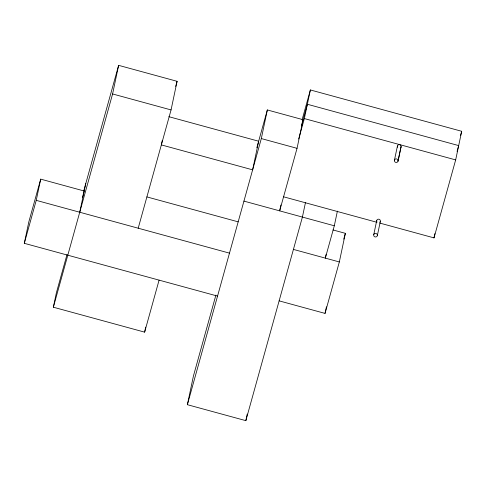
<?xml version="1.0" encoding="UTF-8"?>
<svg xmlns="http://www.w3.org/2000/svg" width="486" height="486" viewBox="0 0 486 486"><rect width="100%" height="100%" fill="white"/><g stroke="black" fill="none" stroke-linecap="round" stroke-linejoin="round"><path stroke-width="0.73" d="M401.09 146.541L398.034 161.152A1.859 1.792 11.9 0 1 394.924 161.917A1.859 1.792 11.9 0 1 395.756 158.922A1.859 1.792 11.9 0 1 398.034 161.152L400.962 147.13M217.546 296.102L24.3 243.316L28.771 222.096L40.709 179.14L84.206 191.022L82.383 197.571M24.3 243.316L36.237 200.354L40.709 179.14M159.086 280.13L144.634 332.145L53.351 307.207L56.364 292.9L67.001 254.615M79.734 212.236L85.767 183.617M53.351 307.207L112.594 93.956L118.627 65.343L177.092 81.308L171.06 109.927L138.2 228.207M162.269 140.497L161.346 144.901L252.629 169.839L258.655 141.219L168.836 116.683M144.634 332.145L145.691 327.133M305.5 202.401L302.407 217.078L245.843 420.657L187.377 404.692L193.41 376.073L215.912 295.075M187.377 404.692L261.316 138.571L267.343 109.951L303.076 119.708L297.043 148.327L279.669 210.863L280.908 204.995M298.677 138.978L304.351 118.572L310.378 89.953L461.7 131.287L455.668 159.906L434.004 237.891L379.906 223.11M245.843 420.657L247.234 414.054M326.1 254.451L325.322 258.121L334.307 225.79L337.399 211.112M279.128 300.858L325.043 313.403L326.434 306.8M325.043 313.403L339.337 261.948L345.37 233.335L332.977 229.951M373.74 234.702L376.735 220.486M377.324 235.68A1.859 1.792 11.9 0 0 375.052 233.45A1.859 1.792 11.9 0 0 374.22 236.445A1.859 1.792 11.9 0 0 377.324 235.68L380.368 221.27M394.444 160.173L397.439 145.958M434.004 237.891L434.909 233.596M83.744 190.901L118.627 65.343M175.671 86.423L177.092 81.308M256.839 147.762L267.343 109.951M302.079 119.835L310.378 89.953M301.49 125.4L307.365 104.265L458.687 145.6L457.065 151.425M343.754 239.13L345.37 233.335M460.485 135.661L461.7 131.287M304.351 118.572L455.668 159.906M112.594 93.956L171.06 109.927M261.316 138.571L297.043 148.327M283.417 196.757L376.984 222.315M243.942 201.107L334.307 225.79M146.894 196.915L238.176 221.847M293.423 249.409L339.337 261.948M36.237 200.354L229.483 253.139M376.881 221.774A1.859 1.792 11.9 0 1 377.519 219.453A1.859 1.792 11.9 0 1 379.979 219.872A1.859 1.792 11.9 0 1 379.827 222.278M397.584 147.252A1.859 1.792 11.9 0 1 398.241 144.919A1.859 1.792 11.9 0 1 400.713 145.381A1.859 1.792 11.9 0 1 400.482 147.799"/></g></svg>
